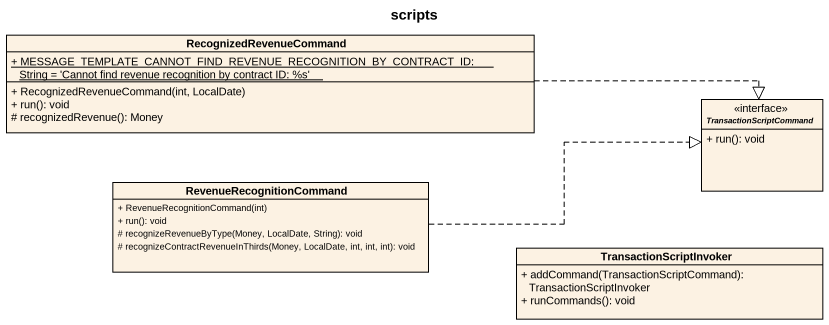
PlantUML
@startuml
title scripts
hide circle
hide empty members
skinparam classAttributeIconSize 0
class RecognizedRevenueCommand {
  {static} + MESSAGE_TEMPLATE_CANNOT_FIND_REVENUE_RECOGNITION_BY_CONTRACT_ID: String = 'Cannot find revenue recognition by contract ID: %s'
  + RecognizedRevenueCommand(int, LocalDate)
  + run(): void
  # recognizedRevenue(): Money
}
interface TransactionScriptCommand <<interface>> {
  + run(): void
}
class RevenueRecognitionCommand {
  + RevenueRecognitionCommand(int)
  + run(): void
  # recognizeRevenueByType(Money, LocalDate, String): void
  # recognizeContractRevenueInThirds(Money, LocalDate, int, int, int): void
}
class TransactionScriptInvoker {
  + addCommand(TransactionScriptCommand): TransactionScriptInvoker
  + runCommands(): void
}
RecognizedRevenueCommand .right.|> TransactionScriptCommand
RevenueRecognitionCommand .right.|> TransactionScriptCommand
@enduml
